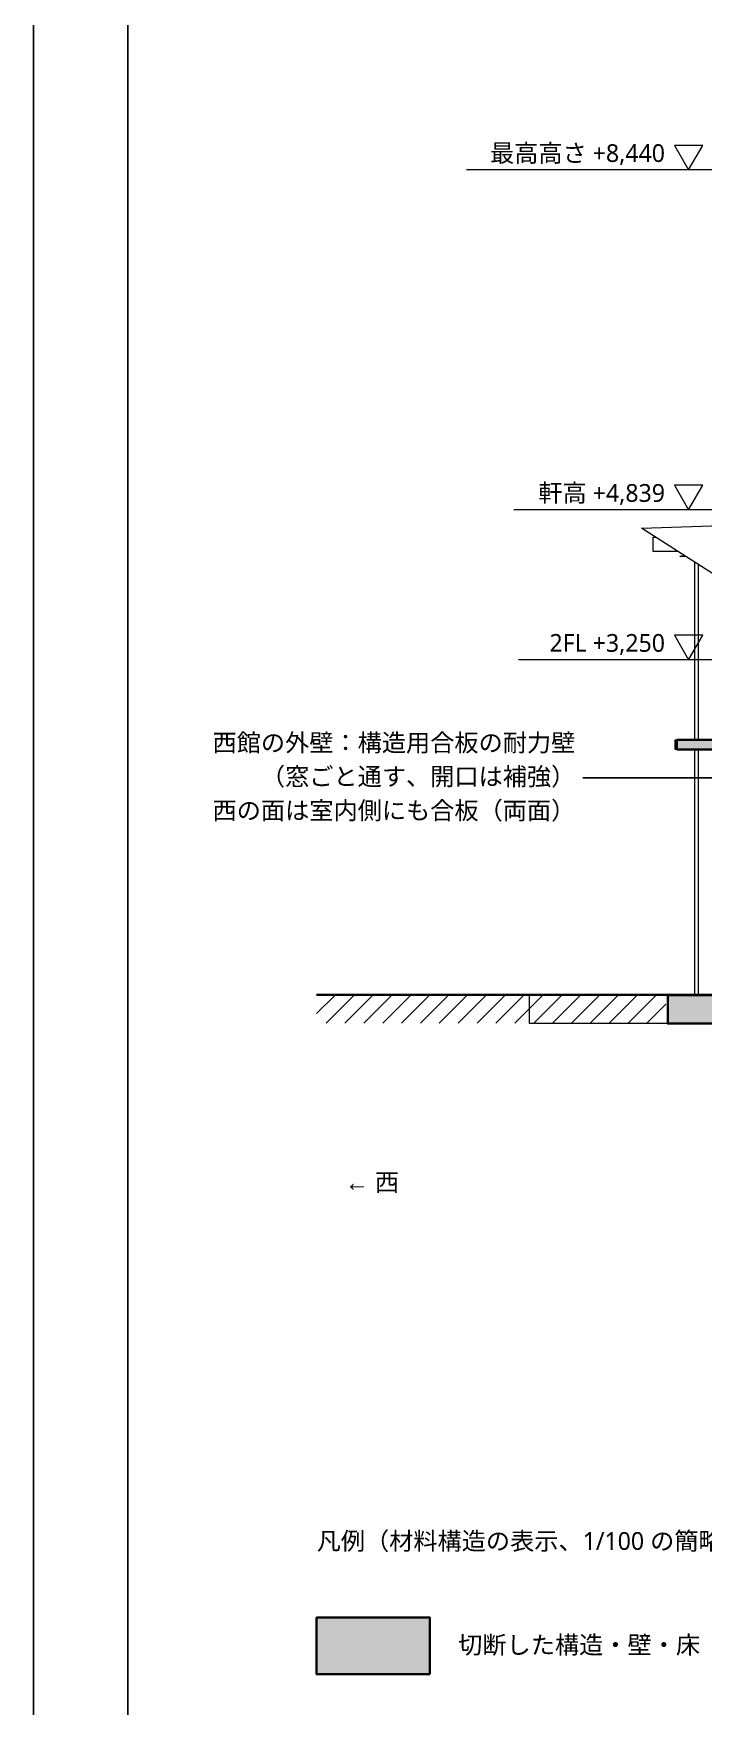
# Model space of a CAD drawing. Header units: millimetres. Extents: x 0 to 153524, y 0 to 59400.
# Drawn here: x 0 to 7099, y 16458 to 34185 of the extents above; entities that cross this region are included whole.
import ezdxf

# ---------------------------------------------------------------- set-up
doc = ezdxf.new("R2010")
doc.units = ezdxf.units.MM
for name, color, linetype, lineweight in [('01_切断（構造・壁）', 7, 'Continuous', 35), ('10_見えがかり', 7, 'Continuous', 13), ('15_地盤', 8, 'Continuous', 9), ('51_高さ', 3, 'Continuous', 9), ('80_図名・縮尺・方位', 7, 'Continuous', 18), ('90_図枠', 7, 'Continuous', 25)]:
    doc.layers.add(name, color=color, linetype=linetype, lineweight=lineweight)
doc.styles.add('JP', font='NotoSansCJKjp-Regular.otf')

msp = doc.modelspace()

# ---------------------------------------------------------------- hatches: boundary and pattern name
at = {"layer": '01_切断（構造・壁）'}
for points in [[(7874, 26600), (6817, 26600), (6817, 26679), (6817, 26700), (7874, 26700), (8038, 26700), (8068, 26700), (8081, 26700), (8094, 26700), (8132, 26700), (8234, 26700), (8335, 26700), (8343, 26700), (8347, 26700), (8347, 26700), (8470, 26700), (8565, 26700), (8565, 26671), (8565, 26600), (8470, 26600), (8347, 26600), (8347, 26600), (8343, 26600), (8335, 26600), (8234, 26600), (8132, 26600), (8094, 26600), (8081, 26600), (8068, 26600), (8038, 26600)], [(8517, 23853), (8517, 23853), (8517, 23695), (8470, 23695), (8396, 23695), (8337, 23695), (8291, 23695), (8260, 23695), (8243, 23695), (8240, 23695), (7809, 23695), (7746, 23695), (7697, 23695), (7665, 23695), (7315, 23695), (7314, 23695), (6720, 23695), (6720, 23865), (6720, 23995), (7314, 23995), (7315, 23995), (7665, 23995), (7697, 23995), (7746, 23995), (7809, 23995), (8240, 23995), (8243, 23995), (8260, 23995), (8291, 23995), (8337, 23995), (8396, 23995), (8470, 23995), (8517, 23995)], [(4200, 16800), (4200, 17400), (3000, 17400), (3000, 16800)]]:
    msp.add_hatch(color=7, dxfattribs=at).paths.add_polyline_path(points)

# ---------------------------------------------------------------- linework, layer by layer
for points in [[(7874, 26600), (6817, 26600), (6817, 26679), (6817, 26700), (7874, 26700)], [(3000, 24000), (38300, 24000)], [(7314, 23695), (6720, 23695), (6720, 23865), (6720, 23995), (7314, 23995)], [(4200, 16800), (4200, 17400), (3000, 17400), (3000, 16800), (4200, 16800)]]:
    msp.add_lwpolyline(points, dxfattribs=at)
at = {"layer": '10_見えがかり'}
for points in [[(7372, 26702), (7372, 27950), (7559, 27950), (7559, 28350), (7372, 28350), (6442, 28945), (7394, 28977)], [(6566, 28760), (6566, 28772), (6566, 28785), (6566, 28797), (6566, 28810), (6566, 28822), (6566, 28835), (6566, 28847), (6591, 28847)], [(6814, 28697), (6686, 28697), (6566, 28697), (6566, 28722), (6566, 28735), (6566, 28747), (6566, 28760)], [(6825, 28697), (6816, 28697), (6816, 28703)], [(6909, 28644), (6896, 28644), (6880, 28644), (6864, 28644), (6848, 28644), (6853, 28645), (6858, 28647), (6863, 28648), (6868, 28649), (6873, 28651), (6877, 28652), (6882, 28653), (6890, 28656)], [(7008, 26702), (7008, 28581)], [(7044, 28558), (7044, 26702)], [(6798, 26700), (6815, 26700)], [(6815, 26600), (6798, 26600), (6798, 26700)], [(7044, 26598), (7044, 24000), (7044, 24000), (7043, 24000), (7042, 24000), (7042, 24000), (7041, 24000), (7040, 24000), (7036, 24000), (7035, 24000), (7034, 24000), (7032, 24000), (7030, 24000), (7030, 24000), (7028, 24000), (7026, 24000), (7025, 24000), (7024, 24000), (7021, 24000), (7021, 24000), (7019, 24000), (7017, 24000), (7015, 24000), (7011, 24000), (7010, 24000), (7009, 24000), (7008, 24000), (7008, 24000), (7008, 24000), (7008, 24000), (7008, 24000), (7008, 26598)], [(6718, 23695), (5256, 23695), (5256, 23995), (6718, 23995)]]:
    msp.add_lwpolyline(points, dxfattribs=at)
at = {"layer": '15_地盤'}
for points in [[(3000, 23800), (3200, 24000)], [(3100, 23700), (3400, 24000)], [(3300, 23700), (3600, 24000)], [(3500, 23700), (3800, 24000)], [(3700, 23700), (4000, 24000)], [(3900, 23700), (4200, 24000)], [(4100, 23700), (4400, 24000)], [(4300, 23700), (4600, 24000)], [(4500, 23700), (4800, 24000)], [(4700, 23700), (5000, 24000)], [(4900, 23700), (5200, 24000)], [(5100, 23700), (5400, 24000)], [(5300, 23700), (5600, 24000)], [(5500, 23700), (5800, 24000)], [(5700, 23700), (6000, 24000)], [(5900, 23700), (6200, 24000)], [(6100, 23700), (6400, 24000)], [(6300, 23700), (6600, 24000)], [(6500, 23700), (6700, 23900)]]:
    msp.add_lwpolyline(points, dxfattribs=at)
at = {"layer": '51_高さ'}
for points in [[(6791, 33000), (6941, 32740), (7091, 33000), (6791, 33000)], [(7441, 32740), (4587, 32740)], [(6791, 29399), (6941, 29139), (7091, 29399), (6791, 29399)], [(7441, 29139), (5088, 29139)], [(6791, 27810), (6941, 27550), (7091, 27810), (6791, 27810)], [(7441, 27550), (5139, 27550)]]:
    msp.add_lwpolyline(points, dxfattribs=at)
at = {"layer": '81_注'}
msp.add_lwpolyline([(5821, 26300), (8581, 26300)], dxfattribs=at)
at = {"layer": '90_図枠'}
for points in [[(0, 0), (84100, 0), (84100, 59400), (0, 59400)], [(1000, 1000), (83100, 1000), (83100, 58400), (1000, 58400)]]:
    msp.add_lwpolyline(points, close=True, dxfattribs=at)

# ---------------------------------------------------------------- texts
at = {"layer": '51_高さ', "attachment_point": 9, "style": 'JP'}
for s, insert, char_height in [('最高高さ +8,440', (6691, 32790), 187.87), ('軒高 +4,839', (6691, 29189), 187.9), ('2FL +3,250', (6691, 27600), 187.9)]:
    msp.add_mtext(s, dxfattribs=dict(at, insert=insert, char_height=char_height))
at = {"layer": '80_図名・縮尺・方位', "style": 'JP'}
for s, insert, char_height, attachment_point in [('← 西', (3300, 21900), 187.9, 7), ('凡例（材料構造の表示、1/100 の簡略表示）', (3000, 18200), 187.87, 4), ('切断した構造・壁・床', (4500, 17100), 187.9, 4)]:
    msp.add_mtext(s, dxfattribs=dict(at, insert=insert, char_height=char_height, attachment_point=attachment_point))
at = {"layer": '81_注', "char_height": 187.87, "attachment_point": 6, "style": 'JP'}
for s, insert in [('西館の外壁：構造用合板の耐力壁', (5741, 26660)), ('（窓ごと通す、開口は補強）', (5741, 26300)), ('西の面は室内側にも合板（両面）', (5741, 25940))]:
    msp.add_mtext(s, dxfattribs=dict(at, insert=insert))

doc.saveas('drawing.dxf')
